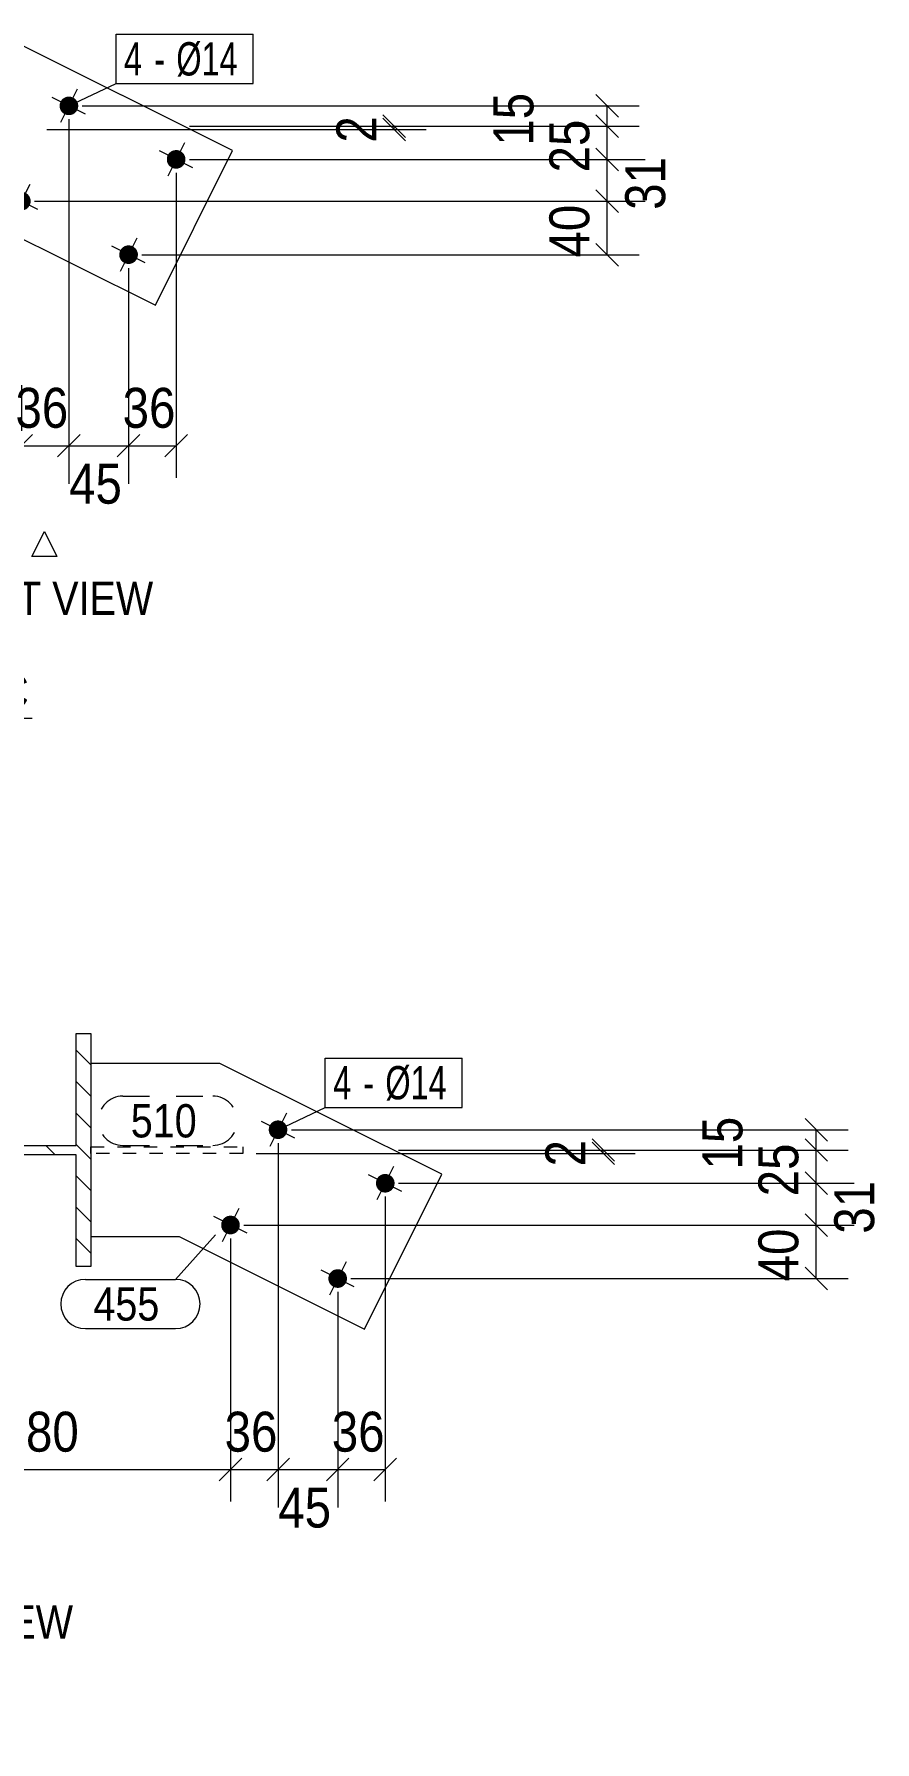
# Model space of a CAD drawing. Header units: millimetres. Extents: x 2 to 825, y 1 to 579.
# Drawn here: x 609.3 to 672.5, y 256.6 to 384.9 of the extents above; entities that cross this region are included whole.
import ezdxf

# ---------------------------------------------------------------- set-up
doc = ezdxf.new("R2010")
doc.units = ezdxf.units.MM
for name, pattern in [('XKITLINE00', [0]), ('XKITLINE01', [4, 1, -1, 1, -1]), ('XKITLINE02', [4, 2, -2]), ('XKITLINE03', [6, 3, -1, 1, -1])]:
    doc.linetypes.add(name, pattern=pattern)
for name, color, linetype, lineweight in [('Bolt', 3, 'Continuous', 0), ('BoltMark', 7, 'Continuous', 0), ('Dimensions', 7, 'Continuous', 0), ('OtherObjectType', 7, 'Continuous', 0), ('Part', 2, 'Continuous', 0), ('PartMark', 7, 'Continuous', 0)]:
    doc.layers.add(name, color=color, linetype=linetype, lineweight=lineweight)
doc.styles.add('ARIAL', font='ARIAL.TTF')
doc.styles.add('ARIAL_NARROW', font='ARIALN.TTF')

# ---------------------------------------------------------------- blocks, each defined once
blk = doc.blocks.new('*A2')
at = {"layer": 'Part', "color": 7, "linetype": 'XKITLINE00', "lineweight": 0}
for p, q in [((579.68, 308.34), (578.58, 309.44)), ((613.58, 309.8), (613.58, 309.8)), ((613.58, 309.8), (613.58, 309.8)), ((613.58, 307.45), (612.48, 308.55)), ((579.68, 305.99), (578.58, 307.09)), ((613.58, 305.09), (612.48, 306.19)), ((579.68, 303.63), (578.58, 304.73)), ((613.58, 302.73), (612.48, 303.83)), ((580.25, 300.7), (578.58, 302.37)), ((613.58, 300.38), (612.48, 301.48)), ((582.61, 300.7), (581.91, 301.4)), ((584.97, 300.7), (584.27, 301.4)), ((587.32, 300.7), (586.62, 301.4)), ((589.68, 300.7), (588.98, 301.4)), ((592.04, 300.7), (591.34, 301.4)), ((594.4, 300.7), (593.7, 301.4)), ((596.75, 300.7), (596.05, 301.4)), ((599.11, 300.7), (598.41, 301.4)), ((601.47, 300.7), (600.77, 301.4)), ((603.83, 300.7), (603.13, 301.4)), ((606.18, 300.7), (605.48, 301.4)), ((608.54, 300.7), (607.84, 301.4)), ((610.9, 300.7), (610.2, 301.4)), ((579.68, 298.92), (578.58, 300.02)), ((613.58, 298.02), (612.48, 299.12)), ((579.68, 296.56), (578.58, 297.66)), ((613.58, 295.66), (612.48, 296.76)), ((579.68, 294.2), (578.58, 295.3)), ((613.58, 293.3), (612.48, 294.4)), ((579.22, 292.3), (578.58, 292.94))]:
    blk.add_line(p, q, dxfattribs=at)
blk = doc.blocks.new('*A106')
at = {"layer": 'Bolt'}
for points in [[(611.6, 378.87), (611.57, 378.89), (611.54, 378.91), (611.51, 378.93), (611.49, 378.95), (611.46, 378.97), (611.44, 378.99), (611.41, 379.02), (611.39, 379.05), (611.37, 379.07), (611.35, 379.1), (611.33, 379.13), (611.32, 379.16), (611.3, 379.19), (611.29, 379.22), (611.28, 379.26), (611.27, 379.29), (611.26, 379.32), (611.25, 379.36), (611.25, 379.39), (611.24, 379.43), (611.24, 379.46), (611.24, 379.49), (611.24, 379.53), (611.25, 379.56), (611.25, 379.6), (611.26, 379.63), (611.27, 379.66), (611.28, 379.7), (611.29, 379.73), (611.3, 379.76), (611.32, 379.79), (611.33, 379.82), (611.35, 379.85), (611.37, 379.88), (611.39, 379.91), (611.41, 379.93), (611.43, 379.96), (611.46, 379.98), (611.48, 380.01), (611.51, 380.03), (611.54, 380.05), (611.57, 380.07), (611.6, 380.09), (611.63, 380.1), (611.66, 380.12), (611.69, 380.13), (611.72, 380.14), (611.75, 380.15), (611.79, 380.16), (611.82, 380.17), (611.85, 380.17), (611.89, 380.18), (611.92, 380.18), (611.96, 380.18), (611.99, 380.18), (612.03, 380.17), (612.06, 380.17), (612.09, 380.16), (612.13, 380.15), (612.16, 380.14), (612.19, 380.13), (612.22, 380.12), (612.25, 380.11), (612.29, 380.09), (612.31, 380.07), (612.34, 380.05), (612.37, 380.03), (612.4, 380.01), (612.42, 379.99), (612.45, 379.96), (612.47, 379.94), (612.49, 379.91), (612.51, 379.88), (612.53, 379.86), (612.55, 379.83), (612.57, 379.8), (612.58, 379.76), (612.59, 379.73), (612.61, 379.7), (612.62, 379.67), (612.62, 379.63), (612.63, 379.6), (612.64, 379.57), (612.64, 379.53), (612.64, 379.5), (612.64, 379.46), (612.64, 379.43), (612.64, 379.4), (612.63, 379.36), (612.63, 379.33), (612.62, 379.29), (612.61, 379.26), (612.6, 379.23), (612.58, 379.2), (612.57, 379.17), (612.55, 379.14), (612.54, 379.11), (612.52, 379.08), (612.5, 379.05), (612.47, 379.02), (612.45, 379), (612.43, 378.97), (612.4, 378.95), (612.37, 378.93), (612.35, 378.91), (612.32, 378.89), (612.29, 378.87), (612.26, 378.85), (612.23, 378.84), (612.2, 378.83), (612.16, 378.82), (612.13, 378.81), (612.1, 378.8), (612.06, 378.79), (612.03, 378.78), (612, 378.78), (611.96, 378.78), (611.93, 378.78), (611.89, 378.78), (611.86, 378.78), (611.83, 378.79), (611.79, 378.8), (611.76, 378.8), (611.73, 378.81), (611.69, 378.83), (611.66, 378.84), (611.63, 378.85)], [(619.65, 374.85), (619.62, 374.87), (619.59, 374.89), (619.57, 374.91), (619.54, 374.93), (619.51, 374.95), (619.49, 374.98), (619.47, 375), (619.44, 375.03), (619.42, 375.06), (619.4, 375.08), (619.39, 375.11), (619.37, 375.14), (619.36, 375.17), (619.34, 375.21), (619.33, 375.24), (619.32, 375.27), (619.31, 375.3), (619.31, 375.34), (619.3, 375.37), (619.3, 375.41), (619.3, 375.44), (619.3, 375.47), (619.3, 375.51), (619.3, 375.54), (619.31, 375.58), (619.31, 375.61), (619.32, 375.64), (619.33, 375.68), (619.34, 375.71), (619.35, 375.74), (619.37, 375.77), (619.38, 375.8), (619.4, 375.83), (619.42, 375.86), (619.44, 375.89), (619.46, 375.92), (619.49, 375.94), (619.51, 375.97), (619.54, 375.99), (619.56, 376.01), (619.59, 376.03), (619.62, 376.05), (619.65, 376.07), (619.68, 376.08), (619.71, 376.1), (619.74, 376.11), (619.77, 376.12), (619.81, 376.13), (619.84, 376.14), (619.87, 376.15), (619.91, 376.15), (619.94, 376.16), (619.98, 376.16), (620.01, 376.16), (620.04, 376.16), (620.08, 376.16), (620.11, 376.15), (620.15, 376.14), (620.18, 376.14), (620.21, 376.13), (620.24, 376.11), (620.28, 376.1), (620.31, 376.09), (620.34, 376.07), (620.37, 376.05), (620.4, 376.03), (620.42, 376.01), (620.45, 375.99), (620.48, 375.97), (620.5, 375.94), (620.52, 375.92), (620.55, 375.89), (620.57, 375.87), (620.59, 375.84), (620.6, 375.81), (620.62, 375.78), (620.63, 375.75), (620.65, 375.71), (620.66, 375.68), (620.67, 375.65), (620.68, 375.62), (620.68, 375.58), (620.69, 375.55), (620.69, 375.51), (620.69, 375.48), (620.69, 375.45), (620.69, 375.41), (620.69, 375.38), (620.69, 375.34), (620.68, 375.31), (620.67, 375.28), (620.66, 375.24), (620.65, 375.21), (620.64, 375.18), (620.62, 375.15), (620.61, 375.12), (620.59, 375.09), (620.57, 375.06), (620.55, 375.03), (620.53, 375), (620.5, 374.98), (620.48, 374.95), (620.45, 374.93), (620.43, 374.91), (620.4, 374.89), (620.37, 374.87), (620.34, 374.85), (620.31, 374.84), (620.28, 374.82), (620.25, 374.81), (620.22, 374.8), (620.18, 374.79), (620.15, 374.78), (620.12, 374.77), (620.08, 374.77), (620.05, 374.76), (620.01, 374.76), (619.98, 374.76), (619.95, 374.76), (619.91, 374.77), (619.88, 374.77), (619.84, 374.78), (619.81, 374.78), (619.78, 374.79), (619.75, 374.81), (619.71, 374.82), (619.68, 374.83)], [(608.03, 371.71), (608, 371.73), (607.97, 371.75), (607.94, 371.77), (607.91, 371.79), (607.89, 371.81), (607.86, 371.84), (607.84, 371.86), (607.82, 371.89), (607.8, 371.92), (607.78, 371.94), (607.76, 371.97), (607.75, 372), (607.73, 372.04), (607.72, 372.07), (607.71, 372.1), (607.7, 372.13), (607.69, 372.17), (607.68, 372.2), (607.68, 372.23), (607.67, 372.27), (607.67, 372.3), (607.67, 372.34), (607.67, 372.37), (607.67, 372.4), (607.68, 372.44), (607.69, 372.47), (607.69, 372.51), (607.7, 372.54), (607.72, 372.57), (607.73, 372.6), (607.74, 372.63), (607.76, 372.66), (607.78, 372.69), (607.8, 372.72), (607.82, 372.75), (607.84, 372.78), (607.86, 372.8), (607.89, 372.83), (607.91, 372.85), (607.94, 372.87), (607.96, 372.89), (607.99, 372.91), (608.02, 372.93), (608.05, 372.95), (608.08, 372.96), (608.12, 372.97), (608.15, 372.99), (608.18, 373), (608.21, 373), (608.25, 373.01), (608.28, 373.02), (608.32, 373.02), (608.35, 373.02), (608.38, 373.02), (608.42, 373.02), (608.45, 373.02), (608.49, 373.01), (608.52, 373), (608.55, 373), (608.59, 372.99), (608.62, 372.98), (608.65, 372.96), (608.68, 372.95), (608.71, 372.93), (608.74, 372.91), (608.77, 372.89), (608.8, 372.87), (608.83, 372.85), (608.85, 372.83), (608.88, 372.81), (608.9, 372.78), (608.92, 372.75), (608.94, 372.73), (608.96, 372.7), (608.98, 372.67), (608.99, 372.64), (609.01, 372.61), (609.02, 372.58), (609.03, 372.54), (609.04, 372.51), (609.05, 372.48), (609.06, 372.44), (609.06, 372.41), (609.07, 372.37), (609.07, 372.34), (609.07, 372.31), (609.07, 372.27), (609.06, 372.24), (609.06, 372.2), (609.05, 372.17), (609.05, 372.14), (609.04, 372.1), (609.02, 372.07), (609.01, 372.04), (609, 372.01), (608.98, 371.98), (608.96, 371.95), (608.94, 371.92), (608.92, 371.89), (608.9, 371.87), (608.88, 371.84), (608.85, 371.82), (608.83, 371.79), (608.8, 371.77), (608.77, 371.75), (608.75, 371.73), (608.72, 371.71), (608.69, 371.7), (608.66, 371.68), (608.62, 371.67), (608.59, 371.66), (608.56, 371.65), (608.53, 371.64), (608.49, 371.63), (608.46, 371.63), (608.42, 371.62), (608.39, 371.62), (608.36, 371.62), (608.32, 371.62), (608.29, 371.63), (608.25, 371.63), (608.22, 371.64), (608.19, 371.65), (608.15, 371.66), (608.12, 371.67), (608.09, 371.68), (608.06, 371.69)], [(616.08, 367.69), (616.05, 367.71), (616.02, 367.73), (615.99, 367.75), (615.97, 367.77), (615.94, 367.79), (615.92, 367.82), (615.89, 367.84), (615.87, 367.87), (615.85, 367.9), (615.83, 367.93), (615.81, 367.95), (615.8, 367.99), (615.78, 368.02), (615.77, 368.05), (615.76, 368.08), (615.75, 368.11), (615.74, 368.15), (615.73, 368.18), (615.73, 368.21), (615.72, 368.25), (615.72, 368.28), (615.72, 368.32), (615.72, 368.35), (615.73, 368.39), (615.73, 368.42), (615.74, 368.45), (615.75, 368.49), (615.76, 368.52), (615.77, 368.55), (615.78, 368.58), (615.8, 368.61), (615.81, 368.64), (615.83, 368.67), (615.85, 368.7), (615.87, 368.73), (615.89, 368.76), (615.91, 368.78), (615.94, 368.81), (615.96, 368.83), (615.99, 368.85), (616.02, 368.87), (616.05, 368.89), (616.08, 368.91), (616.11, 368.93), (616.14, 368.94), (616.17, 368.95), (616.2, 368.97), (616.23, 368.98), (616.27, 368.98), (616.3, 368.99), (616.33, 369), (616.37, 369), (616.4, 369), (616.44, 369), (616.47, 369), (616.51, 369), (616.54, 368.99), (616.57, 368.99), (616.61, 368.98), (616.64, 368.97), (616.67, 368.96), (616.7, 368.94), (616.74, 368.93), (616.77, 368.91), (616.8, 368.89), (616.82, 368.88), (616.85, 368.86), (616.88, 368.83), (616.9, 368.81), (616.93, 368.79), (616.95, 368.76), (616.97, 368.73), (616.99, 368.71), (617.01, 368.68), (617.03, 368.65), (617.05, 368.62), (617.06, 368.59), (617.07, 368.56), (617.09, 368.52), (617.1, 368.49), (617.11, 368.46), (617.11, 368.42), (617.12, 368.39), (617.12, 368.36), (617.12, 368.32), (617.12, 368.29), (617.12, 368.25), (617.12, 368.22), (617.11, 368.18), (617.11, 368.15), (617.1, 368.12), (617.09, 368.08), (617.08, 368.05), (617.06, 368.02), (617.05, 367.99), (617.03, 367.96), (617.02, 367.93), (617, 367.9), (616.98, 367.87), (616.95, 367.85), (616.93, 367.82), (616.91, 367.8), (616.88, 367.77), (616.86, 367.75), (616.83, 367.73), (616.8, 367.71), (616.77, 367.69), (616.74, 367.68), (616.71, 367.66), (616.68, 367.65), (616.64, 367.64), (616.61, 367.63), (616.58, 367.62), (616.54, 367.61), (616.51, 367.61), (616.48, 367.6), (616.44, 367.6), (616.41, 367.6), (616.37, 367.6), (616.34, 367.61), (616.31, 367.61), (616.27, 367.62), (616.24, 367.63), (616.21, 367.64), (616.17, 367.65), (616.14, 367.66), (616.11, 367.68)]]:
    blk.add_hatch(color=3, dxfattribs=at).paths.add_polyline_path(points, flags=17)
at = {"layer": 'Bolt', "color": 3, "linetype": 'XKITLINE00', "lineweight": 0}
for p, q in [((613.19, 378.85), (610.69, 380.1)), ((612.57, 380.73), (611.32, 378.23)), ((621.25, 374.83), (618.74, 376.09)), ((620.62, 376.71), (619.37, 374.21)), ((609, 373.57), (607.74, 371.07)), ((609.62, 371.7), (607.12, 372.95)), ((617.05, 369.55), (615.8, 367.05)), ((617.68, 367.68), (615.17, 368.93))]:
    blk.add_line(p, q, dxfattribs=at)
blk = doc.blocks.new('*A109')
at = {"layer": 'Part', "color": 2, "linetype": 'XKITLINE00', "lineweight": 0}
for p, q in [((607.57, 384.45), (597.88, 384.45)), ((624.24, 376.13), (607.57, 384.45)), ((618.44, 364.5), (624.24, 376.13)), ((597.88, 371.45), (604.51, 371.45)), ((604.51, 371.45), (618.44, 364.5))]:
    blk.add_line(p, q, dxfattribs=at)
at = {"layer": 'Part', "color": 7, "linetype": 'XKITLINE01', "lineweight": 0}
blk.add_line((597.88, 384.45), (597.88, 371.45), dxfattribs=at)
blk = doc.blocks.new('*A110')
at = {"layer": 'Bolt'}
for points in [[(627.31, 301.97), (627.28, 301.99), (627.25, 302.01), (627.22, 302.03), (627.19, 302.05), (627.17, 302.07), (627.14, 302.09), (627.12, 302.12), (627.1, 302.15), (627.08, 302.17), (627.06, 302.2), (627.04, 302.23), (627.03, 302.26), (627.01, 302.29), (627, 302.32), (626.99, 302.36), (626.98, 302.39), (626.97, 302.42), (626.96, 302.46), (626.96, 302.49), (626.95, 302.53), (626.95, 302.56), (626.95, 302.59), (626.95, 302.63), (626.96, 302.66), (626.96, 302.7), (626.97, 302.73), (626.97, 302.76), (626.98, 302.8), (627, 302.83), (627.01, 302.86), (627.02, 302.89), (627.04, 302.92), (627.06, 302.95), (627.08, 302.98), (627.1, 303.01), (627.12, 303.03), (627.14, 303.06), (627.17, 303.08), (627.19, 303.11), (627.22, 303.13), (627.25, 303.15), (627.27, 303.17), (627.3, 303.19), (627.33, 303.2), (627.36, 303.22), (627.4, 303.23), (627.43, 303.24), (627.46, 303.25), (627.49, 303.26), (627.53, 303.27), (627.56, 303.27), (627.6, 303.28), (627.63, 303.28), (627.67, 303.28), (627.7, 303.28), (627.73, 303.27), (627.77, 303.27), (627.8, 303.26), (627.83, 303.25), (627.87, 303.24), (627.9, 303.23), (627.93, 303.22), (627.96, 303.21), (627.99, 303.19), (628.02, 303.17), (628.05, 303.15), (628.08, 303.13), (628.11, 303.11), (628.13, 303.09), (628.16, 303.06), (628.18, 303.04), (628.2, 303.01), (628.22, 302.98), (628.24, 302.96), (628.26, 302.93), (628.27, 302.9), (628.29, 302.86), (628.3, 302.83), (628.31, 302.8), (628.32, 302.77), (628.33, 302.73), (628.34, 302.7), (628.34, 302.67), (628.35, 302.63), (628.35, 302.6), (628.35, 302.56), (628.35, 302.53), (628.35, 302.5), (628.34, 302.46), (628.33, 302.43), (628.33, 302.39), (628.32, 302.36), (628.3, 302.33), (628.29, 302.3), (628.28, 302.27), (628.26, 302.24), (628.24, 302.21), (628.22, 302.18), (628.2, 302.15), (628.18, 302.12), (628.16, 302.1), (628.13, 302.07), (628.11, 302.05), (628.08, 302.03), (628.06, 302.01), (628.03, 301.99), (628, 301.97), (627.97, 301.95), (627.94, 301.94), (627.9, 301.93), (627.87, 301.92), (627.84, 301.91), (627.81, 301.9), (627.77, 301.89), (627.74, 301.88), (627.7, 301.88), (627.67, 301.88), (627.64, 301.88), (627.6, 301.88), (627.57, 301.88), (627.53, 301.89), (627.5, 301.9), (627.47, 301.9), (627.43, 301.91), (627.4, 301.93), (627.37, 301.94), (627.34, 301.95)], [(635.36, 297.95), (635.33, 297.97), (635.3, 297.99), (635.27, 298.01), (635.25, 298.03), (635.22, 298.05), (635.2, 298.08), (635.17, 298.1), (635.15, 298.13), (635.13, 298.16), (635.11, 298.18), (635.1, 298.21), (635.08, 298.24), (635.06, 298.27), (635.05, 298.31), (635.04, 298.34), (635.03, 298.37), (635.02, 298.4), (635.01, 298.44), (635.01, 298.47), (635.01, 298.51), (635, 298.54), (635, 298.57), (635, 298.61), (635.01, 298.64), (635.01, 298.68), (635.02, 298.71), (635.03, 298.74), (635.04, 298.78), (635.05, 298.81), (635.06, 298.84), (635.08, 298.87), (635.09, 298.9), (635.11, 298.93), (635.13, 298.96), (635.15, 298.99), (635.17, 299.02), (635.19, 299.04), (635.22, 299.07), (635.24, 299.09), (635.27, 299.11), (635.3, 299.13), (635.33, 299.15), (635.36, 299.17), (635.39, 299.18), (635.42, 299.2), (635.45, 299.21), (635.48, 299.22), (635.51, 299.23), (635.55, 299.24), (635.58, 299.25), (635.61, 299.25), (635.65, 299.26), (635.68, 299.26), (635.72, 299.26), (635.75, 299.26), (635.79, 299.26), (635.82, 299.25), (635.85, 299.24), (635.89, 299.24), (635.92, 299.23), (635.95, 299.21), (635.98, 299.2), (636.02, 299.19), (636.05, 299.17), (636.08, 299.15), (636.1, 299.13), (636.13, 299.11), (636.16, 299.09), (636.18, 299.07), (636.21, 299.04), (636.23, 299.02), (636.25, 298.99), (636.27, 298.97), (636.29, 298.94), (636.31, 298.91), (636.33, 298.88), (636.34, 298.85), (636.36, 298.81), (636.37, 298.78), (636.38, 298.75), (636.39, 298.72), (636.39, 298.68), (636.4, 298.65), (636.4, 298.61), (636.4, 298.58), (636.4, 298.55), (636.4, 298.51), (636.4, 298.48), (636.39, 298.44), (636.39, 298.41), (636.38, 298.38), (636.37, 298.34), (636.36, 298.31), (636.34, 298.28), (636.33, 298.25), (636.31, 298.22), (636.3, 298.19), (636.28, 298.16), (636.26, 298.13), (636.23, 298.1), (636.21, 298.08), (636.19, 298.05), (636.16, 298.03), (636.14, 298.01), (636.11, 297.99), (636.08, 297.97), (636.05, 297.95), (636.02, 297.94), (635.99, 297.92), (635.96, 297.91), (635.92, 297.9), (635.89, 297.89), (635.86, 297.88), (635.83, 297.87), (635.79, 297.87), (635.76, 297.86), (635.72, 297.86), (635.69, 297.86), (635.65, 297.86), (635.62, 297.87), (635.59, 297.87), (635.55, 297.88), (635.52, 297.88), (635.49, 297.89), (635.45, 297.91), (635.42, 297.92), (635.39, 297.93)], [(623.73, 294.81), (623.71, 294.83), (623.68, 294.85), (623.65, 294.87), (623.62, 294.89), (623.6, 294.91), (623.57, 294.94), (623.55, 294.96), (623.53, 294.99), (623.51, 295.02), (623.49, 295.04), (623.47, 295.07), (623.45, 295.1), (623.44, 295.14), (623.43, 295.17), (623.41, 295.2), (623.4, 295.23), (623.4, 295.27), (623.39, 295.3), (623.38, 295.33), (623.38, 295.37), (623.38, 295.4), (623.38, 295.44), (623.38, 295.47), (623.38, 295.5), (623.39, 295.54), (623.39, 295.57), (623.4, 295.61), (623.41, 295.64), (623.42, 295.67), (623.44, 295.7), (623.45, 295.73), (623.47, 295.76), (623.49, 295.79), (623.5, 295.82), (623.52, 295.85), (623.55, 295.88), (623.57, 295.9), (623.59, 295.93), (623.62, 295.95), (623.65, 295.97), (623.67, 295.99), (623.7, 296.01), (623.73, 296.03), (623.76, 296.05), (623.79, 296.06), (623.82, 296.07), (623.86, 296.09), (623.89, 296.1), (623.92, 296.1), (623.96, 296.11), (623.99, 296.12), (624.02, 296.12), (624.06, 296.12), (624.09, 296.12), (624.13, 296.12), (624.16, 296.12), (624.2, 296.11), (624.23, 296.1), (624.26, 296.1), (624.3, 296.09), (624.33, 296.08), (624.36, 296.06), (624.39, 296.05), (624.42, 296.03), (624.45, 296.01), (624.48, 295.99), (624.51, 295.97), (624.53, 295.95), (624.56, 295.93), (624.58, 295.91), (624.61, 295.88), (624.63, 295.85), (624.65, 295.83), (624.67, 295.8), (624.69, 295.77), (624.7, 295.74), (624.72, 295.71), (624.73, 295.68), (624.74, 295.64), (624.75, 295.61), (624.76, 295.58), (624.77, 295.54), (624.77, 295.51), (624.78, 295.47), (624.78, 295.44), (624.78, 295.41), (624.78, 295.37), (624.77, 295.34), (624.77, 295.3), (624.76, 295.27), (624.75, 295.24), (624.74, 295.2), (624.73, 295.17), (624.72, 295.14), (624.7, 295.11), (624.69, 295.08), (624.67, 295.05), (624.65, 295.02), (624.63, 294.99), (624.61, 294.97), (624.59, 294.94), (624.56, 294.92), (624.54, 294.89), (624.51, 294.87), (624.48, 294.85), (624.45, 294.83), (624.42, 294.81), (624.39, 294.8), (624.36, 294.78), (624.33, 294.77), (624.3, 294.76), (624.27, 294.75), (624.23, 294.74), (624.2, 294.73), (624.17, 294.73), (624.13, 294.72), (624.1, 294.72), (624.06, 294.72), (624.03, 294.72), (623.99, 294.73), (623.96, 294.73), (623.93, 294.74), (623.89, 294.75), (623.86, 294.76), (623.83, 294.77), (623.8, 294.78), (623.77, 294.79)], [(631.79, 290.79), (631.76, 290.81), (631.73, 290.83), (631.7, 290.85), (631.68, 290.87), (631.65, 290.89), (631.63, 290.92), (631.6, 290.94), (631.58, 290.97), (631.56, 291), (631.54, 291.03), (631.52, 291.05), (631.51, 291.09), (631.49, 291.12), (631.48, 291.15), (631.47, 291.18), (631.46, 291.21), (631.45, 291.25), (631.44, 291.28), (631.44, 291.31), (631.43, 291.35), (631.43, 291.38), (631.43, 291.42), (631.43, 291.45), (631.44, 291.49), (631.44, 291.52), (631.45, 291.55), (631.46, 291.59), (631.47, 291.62), (631.48, 291.65), (631.49, 291.68), (631.5, 291.71), (631.52, 291.74), (631.54, 291.77), (631.56, 291.8), (631.58, 291.83), (631.6, 291.86), (631.62, 291.88), (631.65, 291.91), (631.67, 291.93), (631.7, 291.95), (631.73, 291.97), (631.75, 291.99), (631.78, 292.01), (631.81, 292.03), (631.84, 292.04), (631.88, 292.05), (631.91, 292.07), (631.94, 292.08), (631.97, 292.08), (632.01, 292.09), (632.04, 292.1), (632.08, 292.1), (632.11, 292.1), (632.15, 292.1), (632.18, 292.1), (632.21, 292.1), (632.25, 292.09), (632.28, 292.09), (632.31, 292.08), (632.35, 292.07), (632.38, 292.06), (632.41, 292.04), (632.44, 292.03), (632.47, 292.01), (632.5, 291.99), (632.53, 291.98), (632.56, 291.96), (632.59, 291.93), (632.61, 291.91), (632.64, 291.89), (632.66, 291.86), (632.68, 291.83), (632.7, 291.81), (632.72, 291.78), (632.74, 291.75), (632.75, 291.72), (632.77, 291.69), (632.78, 291.66), (632.79, 291.62), (632.8, 291.59), (632.81, 291.56), (632.82, 291.52), (632.82, 291.49), (632.83, 291.46), (632.83, 291.42), (632.83, 291.39), (632.83, 291.35), (632.83, 291.32), (632.82, 291.28), (632.81, 291.25), (632.81, 291.22), (632.8, 291.18), (632.78, 291.15), (632.77, 291.12), (632.76, 291.09), (632.74, 291.06), (632.72, 291.03), (632.7, 291), (632.68, 290.97), (632.66, 290.95), (632.64, 290.92), (632.61, 290.9), (632.59, 290.87), (632.56, 290.85), (632.54, 290.83), (632.51, 290.81), (632.48, 290.79), (632.45, 290.78), (632.42, 290.76), (632.38, 290.75), (632.35, 290.74), (632.32, 290.73), (632.29, 290.72), (632.25, 290.71), (632.22, 290.71), (632.18, 290.7), (632.15, 290.7), (632.12, 290.7), (632.08, 290.7), (632.05, 290.71), (632.01, 290.71), (631.98, 290.72), (631.95, 290.73), (631.91, 290.74), (631.88, 290.75), (631.85, 290.76), (631.82, 290.78)]]:
    blk.add_hatch(color=3, dxfattribs=at).paths.add_polyline_path(points, flags=17)
at = {"layer": 'Bolt', "color": 3, "linetype": 'XKITLINE00', "lineweight": 0}
for p, q in [((628.9, 301.95), (626.4, 303.2)), ((628.28, 303.83), (627.03, 301.33)), ((636.96, 297.93), (634.45, 299.19)), ((636.33, 299.81), (635.08, 297.31)), ((624.7, 296.67), (623.45, 294.17)), ((625.33, 294.8), (622.83, 296.05)), ((632.76, 292.65), (631.51, 290.15)), ((633.38, 290.78), (630.88, 292.03))]:
    blk.add_line(p, q, dxfattribs=at)
blk = doc.blocks.new('*A113')
at = {"layer": 'Part', "color": 7, "linetype": 'XKITLINE03', "lineweight": 0}
for p, q in [((596.08, 291.05), (596.08, 311.05)), ((606.08, 301.05), (586.08, 301.05))]:
    blk.add_line(p, q, dxfattribs=at)
at = {"layer": 'Part', "color": 2, "linetype": 'XKITLINE00', "lineweight": 0}
for p, q in [((578.58, 292.3), (578.58, 309.8)), ((578.58, 309.8), (579.68, 309.8)), ((579.68, 309.8), (579.68, 301.4)), ((612.48, 301.4), (612.48, 309.8)), ((612.48, 309.8), (613.58, 309.8)), ((613.58, 309.8), (613.58, 292.3)), ((579.68, 301.4), (612.48, 301.4)), ((612.48, 300.7), (579.68, 300.7)), ((579.68, 300.7), (579.68, 292.3)), ((612.48, 292.3), (612.48, 300.7)), ((579.68, 292.3), (578.58, 292.3)), ((613.58, 292.3), (612.48, 292.3))]:
    blk.add_line(p, q, dxfattribs=at)
blk = doc.blocks.new('*A114')
at = {"layer": 'Part', "color": 7, "linetype": 'XKITLINE01', "lineweight": 0}
for p, q in [((613.58, 300.8), (613.58, 301.3)), ((613.58, 301.3), (613.58, 301.3)), ((613.58, 301.3), (625, 301.3)), ((625, 300.8), (613.58, 300.8)), ((625, 301.3), (625, 300.8))]:
    blk.add_line(p, q, dxfattribs=at)
blk = doc.blocks.new('*A115')
at = {"layer": 'Part', "color": 2, "linetype": 'XKITLINE00', "lineweight": 0}
for p, q in [((623.28, 307.55), (613.58, 307.55)), ((639.95, 299.23), (623.28, 307.55)), ((634.15, 287.6), (639.95, 299.23)), ((613.58, 294.55), (620.22, 294.55)), ((620.22, 294.55), (634.15, 287.6))]:
    blk.add_line(p, q, dxfattribs=at)
at = {"layer": 'Part', "color": 7, "linetype": 'XKITLINE01', "lineweight": 0}
blk.add_line((613.58, 307.55), (613.58, 294.55), dxfattribs=at)
blk = doc.blocks.new('*A276')
at = {"layer": 'Dimensions', "color": 7, "linetype": 'XKITLINE00', "lineweight": 0}
for p, q in [((609.37, 372.32), (654.78, 372.32)), ((651.53, 373.17), (653.23, 371.47)), ((652.38, 368.3), (652.38, 372.32)), ((617.42, 368.3), (654.78, 368.3)), ((651.53, 369.15), (653.23, 367.45))]:
    blk.add_line(p, q, dxfattribs=at)
at = {"layer": 'Dimensions', "color": 3}
for p in [(652.38, 372.32), (652.38, 368.3)]:
    blk.add_point(p, dxfattribs=at)
at = {"layer": 'Dimensions', "color": 3, "style": 'ARIAL', "width": 0.85}
blk.add_text('40', height=3, rotation=90.0002, dxfattribs=at).set_placement((651.03, 368.09))
blk = doc.blocks.new('*A277')
at = {"layer": 'Dimensions', "color": 7, "linetype": 'XKITLINE00', "lineweight": 0}
for p, q in [((651.53, 376.31), (653.23, 374.61)), ((621, 375.46), (655.23, 375.46)), ((652.38, 372.32), (652.38, 375.46)), ((609.37, 372.32), (655.23, 372.32)), ((651.53, 373.17), (653.23, 371.47))]:
    blk.add_line(p, q, dxfattribs=at)
at = {"layer": 'Dimensions', "color": 3}
for p in [(652.38, 375.46), (652.38, 372.32)]:
    blk.add_point(p, dxfattribs=at)
at = {"layer": 'Dimensions', "color": 3, "style": 'ARIAL', "width": 0.85}
blk.add_text('31', height=3, rotation=90.0002, dxfattribs=at).set_placement((656.73, 371.67))
blk = doc.blocks.new('*A278')
at = {"layer": 'Dimensions', "color": 7, "linetype": 'XKITLINE00', "lineweight": 0}
for p, q in [((651.53, 378.8), (653.23, 377.11)), ((621, 377.95), (654.78, 377.95)), ((652.38, 375.46), (652.38, 377.95)), ((651.53, 376.31), (653.23, 374.61)), ((621, 375.46), (654.78, 375.46))]:
    blk.add_line(p, q, dxfattribs=at)
at = {"layer": 'Dimensions', "color": 3}
for p in [(652.38, 377.95), (652.38, 375.46)]:
    blk.add_point(p, dxfattribs=at)
at = {"layer": 'Dimensions', "color": 3, "style": 'ARIAL', "width": 0.85}
blk.add_text('25', height=3, rotation=90.0002, dxfattribs=at).set_placement((651.03, 374.48))
blk = doc.blocks.new('*A279')
at = {"layer": 'Dimensions', "color": 7, "linetype": 'XKITLINE00', "lineweight": 0}
for p, q in [((651.53, 380.33), (653.23, 378.63)), ((612.94, 379.48), (654.78, 379.48)), ((651.53, 378.8), (653.23, 377.11)), ((652.38, 377.95), (652.38, 379.48)), ((621, 377.95), (654.78, 377.95))]:
    blk.add_line(p, q, dxfattribs=at)
at = {"layer": 'Dimensions', "color": 3}
for p in [(652.38, 379.48), (652.38, 377.95)]:
    blk.add_point(p, dxfattribs=at)
at = {"layer": 'Dimensions', "color": 3, "style": 'ARIAL', "width": 0.85}
blk.add_text('15', height=3, rotation=90.0002, dxfattribs=at).set_placement((646.83, 376.49))
blk = doc.blocks.new('*A280')
at = {"layer": 'Dimensions', "color": 7, "linetype": 'XKITLINE00', "lineweight": 0}
for p, q in [((635.53, 378.8), (637.23, 377.11)), ((635.53, 378.55), (637.23, 376.86)), ((610.29, 377.7), (638.78, 377.7)), ((621, 377.95), (638.78, 377.95)), ((636.38, 377.7), (636.38, 377.95))]:
    blk.add_line(p, q, dxfattribs=at)
at = {"layer": 'Dimensions', "color": 3}
for p in [(636.38, 377.95), (636.38, 377.7)]:
    blk.add_point(p, dxfattribs=at)
at = {"layer": 'Dimensions', "color": 3, "style": 'ARIAL', "width": 0.85}
blk.add_text('2', height=3, rotation=90.0002, dxfattribs=at).set_placement((635.03, 376.72))
blk = doc.blocks.new('*A282')
at = {"layer": 'Dimensions', "color": 7, "linetype": 'XKITLINE00', "lineweight": 0}
for p, q in [((611.94, 378.48), (611.94, 351.55)), ((608.37, 371.32), (608.37, 351.55)), ((609.22, 354.8), (607.52, 353.11)), ((612.79, 354.8), (611.09, 353.11)), ((608.37, 353.95), (611.94, 353.95))]:
    blk.add_line(p, q, dxfattribs=at)
at = {"layer": 'Dimensions', "color": 3}
for p in [(608.37, 353.95), (611.94, 353.95)]:
    blk.add_point(p, dxfattribs=at)
at = {"layer": 'Dimensions', "color": 3, "style": 'ARIAL', "width": 0.85}
blk.add_text('36', height=3, dxfattribs=at).set_placement((607.93, 355.3))
blk = doc.blocks.new('*A283')
at = {"layer": 'Dimensions', "color": 7, "linetype": 'XKITLINE00', "lineweight": 0}
for p, q in [((611.94, 378.48), (611.94, 351.1)), ((616.42, 367.3), (616.42, 351.1)), ((612.79, 354.8), (611.09, 353.11)), ((617.27, 354.8), (615.57, 353.11)), ((611.94, 353.95), (616.42, 353.95))]:
    blk.add_line(p, q, dxfattribs=at)
at = {"layer": 'Dimensions', "color": 3}
for p in [(611.94, 353.95), (616.42, 353.95)]:
    blk.add_point(p, dxfattribs=at)
at = {"layer": 'Dimensions', "color": 3, "style": 'ARIAL', "width": 0.85}
blk.add_text('45', height=3, dxfattribs=at).set_placement((611.96, 349.6))
blk = doc.blocks.new('*A284')
at = {"layer": 'Dimensions', "color": 7, "linetype": 'XKITLINE00', "lineweight": 0}
for p, q in [((620, 374.46), (620, 351.55)), ((616.42, 367.3), (616.42, 351.55)), ((617.27, 354.8), (615.57, 353.11)), ((620.84, 354.8), (619.15, 353.11)), ((616.42, 353.95), (620, 353.95))]:
    blk.add_line(p, q, dxfattribs=at)
at = {"layer": 'Dimensions', "color": 3}
for p in [(616.42, 353.95), (620, 353.95)]:
    blk.add_point(p, dxfattribs=at)
at = {"layer": 'Dimensions', "color": 3, "style": 'ARIAL', "width": 0.85}
blk.add_text('36', height=3, dxfattribs=at).set_placement((615.98, 355.3))
blk = doc.blocks.new('*A285')
at = {"layer": 'BoltMark', "color": 7, "linetype": 'XKITLINE00', "lineweight": 0}
for p, q in [((615.48, 384.86), (625.77, 384.86)), ((615.48, 381.16), (615.48, 384.86)), ((625.77, 381.16), (625.77, 384.86)), ((611.94, 379.48), (615.48, 381.16)), ((615.48, 381.16), (625.77, 381.16))]:
    blk.add_line(p, q, dxfattribs=at)
at = {"layer": 'BoltMark', "color": 3, "style": 'ARIAL_NARROW', "width": 0.85}
for s, p in [('4', (616.08, 381.76)), ('Ø14', (620.01, 381.76)), ('-', (618.35, 381.76))]:
    blk.add_text(s, height=2.5, dxfattribs=at).set_placement(p)
blk = doc.blocks.new('*A288')
at = {"layer": 'OtherObjectType', "color": 7, "linetype": 'XKITLINE00', "lineweight": 0}
for p, q in [((559.5, 366.92), (559.5, 368.79)), ((559.5, 368.79), (561.38, 367.85)), ((561.38, 367.85), (559.5, 366.92)), ((561.38, 367.85), (561.38, 367.85)), ((609.16, 345.63), (610.1, 347.5)), ((610.1, 347.5), (611.04, 345.63)), ((610.1, 347.5), (610.1, 347.5)), ((611.04, 345.63), (609.16, 345.63)), ((601.76, 333.5), (609.19, 333.5))]:
    blk.add_line(p, q, dxfattribs=at)
at = {"layer": 'OtherObjectType', "color": 7, "style": 'ARIAL', "width": 0.85}
blk.add_text('TOP VIEW', height=2.5, rotation=90, dxfattribs=at).set_placement((557.63, 359.7))
for s, p in [('FRONT VIEW', (599.64, 341.25)), ('C', (601.76, 334.25)), ('C', (606.78, 334.25)), ('-', (604.92, 334.25))]:
    blk.add_text(s, height=2.5, dxfattribs=at).set_placement(p)
blk = doc.blocks.new('*A291')
at = {"layer": 'Dimensions', "color": 7, "linetype": 'XKITLINE00', "lineweight": 0}
for p, q in [((625.08, 295.42), (670.48, 295.42)), ((667.24, 296.27), (668.93, 294.57)), ((668.08, 291.4), (668.08, 295.42)), ((633.13, 291.4), (670.48, 291.4)), ((667.24, 292.25), (668.93, 290.55))]:
    blk.add_line(p, q, dxfattribs=at)
at = {"layer": 'Dimensions', "color": 3}
for p in [(668.08, 295.42), (668.08, 291.4)]:
    blk.add_point(p, dxfattribs=at)
at = {"layer": 'Dimensions', "color": 3, "style": 'ARIAL', "width": 0.85}
blk.add_text('40', height=3, rotation=90.0002, dxfattribs=at).set_placement((666.73, 291.19))
blk = doc.blocks.new('*A292')
at = {"layer": 'Dimensions', "color": 7, "linetype": 'XKITLINE00', "lineweight": 0}
for p, q in [((667.24, 299.41), (668.93, 297.71)), ((636.7, 298.56), (670.93, 298.56)), ((668.08, 295.42), (668.08, 298.56)), ((625.08, 295.42), (670.93, 295.42)), ((667.24, 296.27), (668.93, 294.57))]:
    blk.add_line(p, q, dxfattribs=at)
at = {"layer": 'Dimensions', "color": 3}
for p in [(668.08, 298.56), (668.08, 295.42)]:
    blk.add_point(p, dxfattribs=at)
at = {"layer": 'Dimensions', "color": 3, "style": 'ARIAL', "width": 0.85}
blk.add_text('31', height=3, rotation=90.0002, dxfattribs=at).set_placement((672.43, 294.77))
blk = doc.blocks.new('*A293')
at = {"layer": 'Dimensions', "color": 7, "linetype": 'XKITLINE00', "lineweight": 0}
for p, q in [((667.24, 301.9), (668.93, 300.21)), ((636.7, 301.05), (670.48, 301.05)), ((668.08, 298.56), (668.08, 301.05)), ((667.24, 299.41), (668.93, 297.71)), ((636.7, 298.56), (670.48, 298.56))]:
    blk.add_line(p, q, dxfattribs=at)
at = {"layer": 'Dimensions', "color": 3}
for p in [(668.08, 301.05), (668.08, 298.56)]:
    blk.add_point(p, dxfattribs=at)
at = {"layer": 'Dimensions', "color": 3, "style": 'ARIAL', "width": 0.85}
blk.add_text('25', height=3, rotation=90.0002, dxfattribs=at).set_placement((666.73, 297.58))
blk = doc.blocks.new('*A294')
at = {"layer": 'Dimensions', "color": 7, "linetype": 'XKITLINE00', "lineweight": 0}
for p, q in [((667.24, 303.43), (668.93, 301.73)), ((628.65, 302.58), (670.48, 302.58)), ((667.24, 301.9), (668.93, 300.21)), ((668.08, 301.05), (668.08, 302.58)), ((636.7, 301.05), (670.48, 301.05))]:
    blk.add_line(p, q, dxfattribs=at)
at = {"layer": 'Dimensions', "color": 3}
for p in [(668.08, 302.58), (668.08, 301.05)]:
    blk.add_point(p, dxfattribs=at)
at = {"layer": 'Dimensions', "color": 3, "style": 'ARIAL', "width": 0.85}
blk.add_text('15', height=3, rotation=90.0002, dxfattribs=at).set_placement((662.53, 299.59))
blk = doc.blocks.new('*A295')
at = {"layer": 'Dimensions', "color": 7, "linetype": 'XKITLINE00', "lineweight": 0}
for p, q in [((651.24, 301.9), (652.93, 300.21)), ((651.24, 301.65), (652.93, 299.96)), ((626, 300.8), (654.48, 300.8)), ((636.7, 301.05), (654.48, 301.05)), ((652.08, 300.8), (652.08, 301.05))]:
    blk.add_line(p, q, dxfattribs=at)
at = {"layer": 'Dimensions', "color": 3}
for p in [(652.08, 301.05), (652.08, 300.8)]:
    blk.add_point(p, dxfattribs=at)
at = {"layer": 'Dimensions', "color": 3, "style": 'ARIAL', "width": 0.85}
blk.add_text('2', height=3, rotation=90.0002, dxfattribs=at).set_placement((650.73, 299.82))
blk = doc.blocks.new('*A296')
at = {"layer": 'Dimensions', "color": 7, "linetype": 'XKITLINE00', "lineweight": 0}
for p, q in [((624.08, 294.42), (624.08, 274.65)), ((596.08, 290.4), (596.08, 274.65)), ((596.93, 277.9), (595.24, 276.21)), ((596.08, 277.05), (624.08, 277.05)), ((624.93, 277.9), (623.23, 276.21))]:
    blk.add_line(p, q, dxfattribs=at)
at = {"layer": 'Dimensions', "color": 3}
for p in [(596.08, 277.05), (624.08, 277.05)]:
    blk.add_point(p, dxfattribs=at)
at = {"layer": 'Dimensions', "color": 3, "style": 'ARIAL', "width": 0.85}
blk.add_text('280', height=3, dxfattribs=at).set_placement((606.74, 278.4))
blk = doc.blocks.new('*A297')
at = {"layer": 'Dimensions', "color": 7, "linetype": 'XKITLINE00', "lineweight": 0}
for p, q in [((627.65, 301.58), (627.65, 274.65)), ((624.08, 294.42), (624.08, 274.65)), ((624.93, 277.9), (623.23, 276.21)), ((624.08, 277.05), (627.65, 277.05)), ((628.5, 277.9), (626.8, 276.21))]:
    blk.add_line(p, q, dxfattribs=at)
at = {"layer": 'Dimensions', "color": 3}
for p in [(624.08, 277.05), (627.65, 277.05)]:
    blk.add_point(p, dxfattribs=at)
at = {"layer": 'Dimensions', "color": 3, "style": 'ARIAL', "width": 0.85}
blk.add_text('36', height=3, dxfattribs=at).set_placement((623.64, 278.4))
blk = doc.blocks.new('*A298')
at = {"layer": 'Dimensions', "color": 7, "linetype": 'XKITLINE00', "lineweight": 0}
for p, q in [((627.65, 301.58), (627.65, 274.2)), ((632.13, 290.4), (632.13, 274.2)), ((628.5, 277.9), (626.8, 276.21)), ((627.65, 277.05), (632.13, 277.05)), ((632.98, 277.9), (631.28, 276.21))]:
    blk.add_line(p, q, dxfattribs=at)
at = {"layer": 'Dimensions', "color": 3}
for p in [(627.65, 277.05), (632.13, 277.05)]:
    blk.add_point(p, dxfattribs=at)
at = {"layer": 'Dimensions', "color": 3, "style": 'ARIAL', "width": 0.85}
blk.add_text('45', height=3, dxfattribs=at).set_placement((627.67, 272.7))
blk = doc.blocks.new('*A299')
at = {"layer": 'Dimensions', "color": 7, "linetype": 'XKITLINE00', "lineweight": 0}
for p, q in [((635.7, 297.56), (635.7, 274.65)), ((632.13, 290.4), (632.13, 274.65)), ((632.98, 277.9), (631.28, 276.21)), ((632.13, 277.05), (635.7, 277.05)), ((636.55, 277.9), (634.85, 276.21))]:
    blk.add_line(p, q, dxfattribs=at)
at = {"layer": 'Dimensions', "color": 3}
for p in [(632.13, 277.05), (635.7, 277.05)]:
    blk.add_point(p, dxfattribs=at)
at = {"layer": 'Dimensions', "color": 3, "style": 'ARIAL', "width": 0.85}
blk.add_text('36', height=3, dxfattribs=at).set_placement((631.69, 278.4))
blk = doc.blocks.new('*A302')
at = {"layer": 'BoltMark', "color": 7, "linetype": 'XKITLINE00', "lineweight": 0}
for p, q in [((631.19, 307.96), (641.48, 307.96)), ((631.19, 304.26), (631.19, 307.96)), ((641.48, 304.26), (641.48, 307.96)), ((627.65, 302.58), (631.19, 304.26)), ((631.19, 304.26), (641.48, 304.26))]:
    blk.add_line(p, q, dxfattribs=at)
at = {"layer": 'BoltMark', "color": 3, "style": 'ARIAL_NARROW', "width": 0.85}
for s, p in [('4', (631.79, 304.86)), ('Ø14', (635.71, 304.86)), ('-', (634.06, 304.86))]:
    blk.add_text(s, height=2.5, dxfattribs=at).set_placement(p)
blk = doc.blocks.new('*A305')
at = {"layer": 'PartMark', "color": 7, "linetype": 'XKITLINE00', "lineweight": 0}
for p, q in [((622.95, 294.69), (619.95, 291.34)), ((613.18, 291.34), (619.95, 291.34)), ((613.18, 287.64), (619.95, 287.64))]:
    blk.add_line(p, q, dxfattribs=at)
for centre, start, end in [((613.18, 289.49), 90, 270), ((619.95, 289.49), 270, 90)]:
    blk.add_arc(centre, 1.85, start, end, dxfattribs=at)
at = {"layer": 'PartMark', "color": 3, "style": 'ARIAL', "width": 0.85}
blk.add_text('455', height=2.5, dxfattribs=at).set_placement((613.78, 288.24))
blk = doc.blocks.new('*A306')
at = {"layer": 'PartMark', "color": 7, "linetype": 'XKITLINE02', "lineweight": 0}
for p, q in [((615.99, 305.1), (622.75, 305.1)), ((615.99, 301.4), (622.75, 301.4))]:
    blk.add_line(p, q, dxfattribs=at)
for centre, start, end in [((615.99, 303.25), 90, 270), ((622.75, 303.25), 270, 90)]:
    blk.add_arc(centre, 1.85, start, end, dxfattribs=at)
at = {"layer": 'PartMark', "color": 3, "style": 'ARIAL', "width": 0.85}
blk.add_text('510', height=2.5, dxfattribs=at).set_placement((616.59, 302))
blk = doc.blocks.new('*A307')
at = {"layer": 'OtherObjectType', "color": 7, "linetype": 'XKITLINE00', "lineweight": 0}
for p, q in [((531.76, 296.12), (531.76, 297.99)), ((531.76, 297.99), (533.63, 297.05)), ((533.63, 297.05), (531.76, 296.12)), ((533.63, 297.05), (533.63, 297.05)), ((603.15, 268.73), (604.08, 270.6)), ((604.08, 270.6), (605.02, 268.73)), ((604.08, 270.6), (604.08, 270.6)), ((605.02, 268.73), (603.15, 268.73)), ((595.93, 256.6), (602.99, 256.6))]:
    blk.add_line(p, q, dxfattribs=at)
at = {"layer": 'OtherObjectType', "color": 7, "style": 'ARIAL', "width": 0.85}
blk.add_text('TOP VIEW', height=2.5, rotation=90, dxfattribs=at).set_placement((529.88, 288.9))
for s, p in [('FRONT VIEW', (593.62, 264.35)), ('A', (595.93, 257.35)), ('A', (600.76, 257.35)), ('-', (598.9, 257.35))]:
    blk.add_text(s, height=2.5, dxfattribs=at).set_placement(p)

msp = doc.modelspace()

# ---------------------------------------------------------------- block references
at = {"lineweight": 0}
for name in ['*A285', '*A109', '*A106', '*A279', '*A282', '*A280', '*A283', '*A278', '*A277', '*A284', '*A276', '*A113', '*A2', '*A302', '*A115', '*A306', '*A110', '*A294', '*A297', '*A295', '*A298', '*A293', '*A114', '*A292', '*A299', '*A291', '*A296', '*A305']:
    msp.add_blockref(name, (0, 0), dxfattribs=at)
at = {"layer": 'OtherObjectType', "lineweight": 0}
for name in ['*A288', '*A307']:
    msp.add_blockref(name, (0, 0), dxfattribs=at)

doc.saveas('drawing.dxf')
